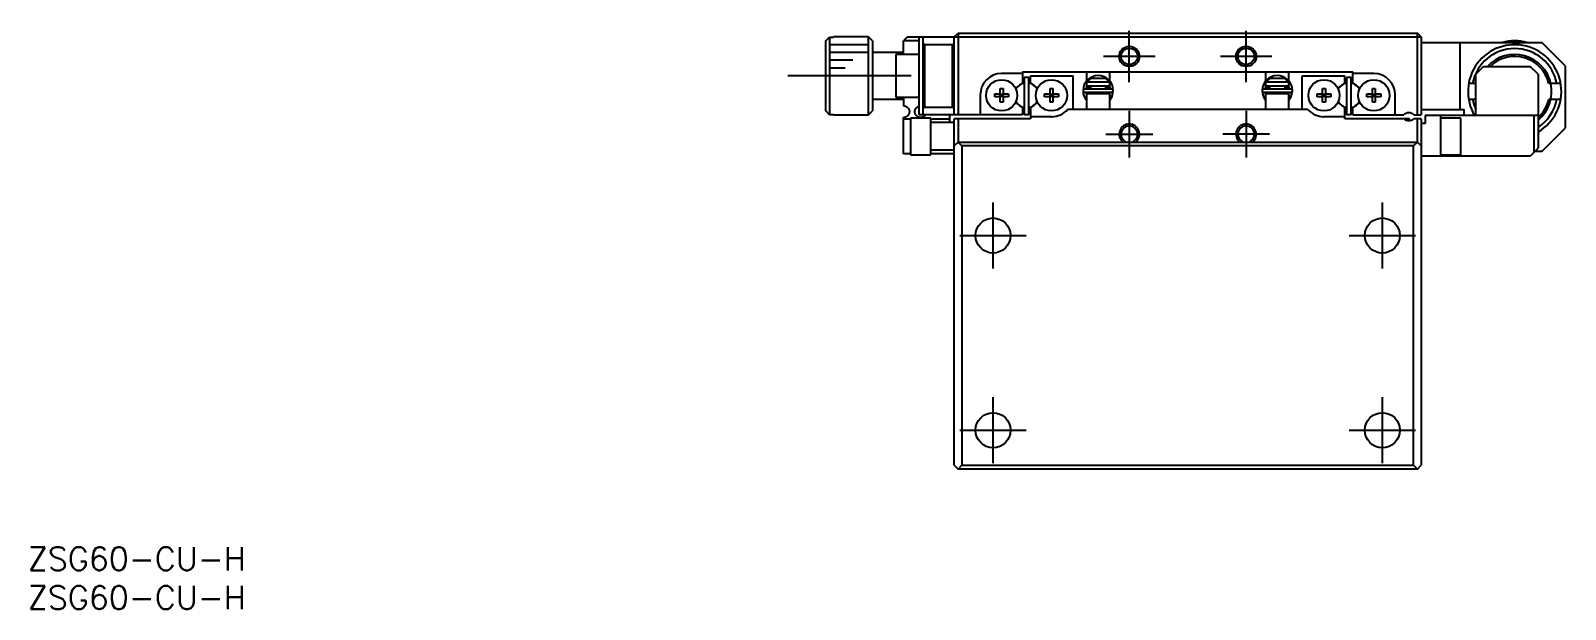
# Model space of a CAD drawing. Extents: x 0 to 442, y -8 to 310.
# Drawn here: x 0.4 to 197.5, y -8 to 66.3 of the extents above; entities that cross this region are included whole.
import ezdxf

# ---------------------------------------------------------------- set-up
doc = ezdxf.new("R2010")
doc.units = 0
doc.header["$LTSCALE"] = 0.5
doc.linetypes.add('CENTER', pattern=[50.8, 31.75, -6.35, 6.35, -6.35])
for name, color, linetype in [('MSM_CENTER', 1, 'CENTER'), ('MSM_CONTINUOUS', 7, 'CONTINUOUS'), ('MSM_NARROW', 5, 'CONTINUOUS'), ('MSM_PART_NUMBER', 7, 'CONTINUOUS')]:
    doc.layers.add(name, color=color, linetype=linetype)
doc.styles.get("Standard").update_dxf_attribs({"font": 'txt.shx', "height": 3, "bigfont": 'bigfont.shx'})

# ---------------------------------------------------------------- blocks, each defined once
blk = doc.blocks.new('*U2')
at = {"layer": 'MSM_PART_NUMBER'}
blk.add_text('ZSG60-CU-H', height=3, dxfattribs=at).set_placement((0, -3))
blk = doc.blocks.new('*U3')
at = {"layer": 'MSM_PART_NUMBER'}
blk.add_text('ZSG60-CU-H', height=3, dxfattribs=at).set_placement((0, -8))

msp = doc.modelspace()

# ---------------------------------------------------------------- linework, layer by layer
at = {"layer": 'MSM_CENTER'}
for p, q in [((141.499999, 59.7), (141.499999, 66.3)), ((156.5, 59.7), (156.5, 66.3)), ((144.799999, 63.000001), (138.199999, 63.000001)), ((159.8, 63.000001), (153.2, 63.000001)), ((113.5, 60.5), (97.5, 60.5)), ((141.5, 56.000002), (141.5, 49.999998)), ((156.5, 56.000002), (156.5, 49.999998)), ((138.499999, 52.999999), (144.500001, 52.999999)), ((159.500001, 52.999999), (153.499999, 52.999999)), ((124, 35.75), (124, 44.25)), ((174, 35.75), (174, 44.25)), ((119.75, 40), (128.25, 40)), ((169.75, 40), (178.25, 40)), ((124, 10.75), (124, 19.25)), ((174, 10.75), (174, 19.25)), ((119.75, 15), (128.25, 15)), ((169.75, 15), (178.25, 15))]:
    msp.add_line(p, q, dxfattribs=at)
at = {"layer": 'MSM_CONTINUOUS'}
for p, q in [((102.5, 64.982187), (103, 65.483974)), ((103, 65.483974), (103, 55.516026)), ((103, 65.483974), (103.5, 65.483974)), ((103.5, 65.483974), (103.5, 65.5)), ((108, 65.5), (103.5, 65.5)), ((108, 55.5), (108, 65.5)), ((108.5, 65), (108, 65.5)), ((113, 65.5), (112.5, 65)), ((113, 65.5), (179, 65.5)), ((114.5, 55.5), (114.5, 65.5)), ((115, 55.5), (115, 65.5)), ((119, 65.5), (119.5, 66)), ((119, 55.5), (119, 65.5)), ((119.5, 66), (119.5, 55.5)), ((119.5, 66), (178.5, 66)), ((178.5, 55.5), (178.5, 66)), ((179, 65.5), (178.5, 66)), ((179, 65.5), (179, 55.5)), ((102.5, 56.017813), (102.5, 64.982187)), ((108.5, 65), (108.5, 56)), ((112.5, 63.5), (108.5, 63.5)), ((111.5, 63.25), (111.5, 57.75)), ((114.5, 63.25), (111.5, 63.25)), ((114.5, 65), (112.5, 65)), ((112.5, 63.25), (112.5, 65)), ((115, 64.7), (115.2, 64.5)), ((115.2, 64.5), (115.2, 56.5)), ((118.8, 64.5), (115.2, 64.5)), ((118.8, 64.5), (119, 64.7)), ((118.8, 56.5), (118.8, 64.5)), ((179, 64.8), (194.5, 64.8)), ((184, 56.2), (184, 64.8)), ((197.5, 61.8), (194.5, 64.8)), ((187, 61.7), (186, 60.7)), ((187, 61.7), (193, 61.7)), ((194, 60.7), (193, 61.7)), ((197.5, 61.8), (197.5, 53.8)), ((127.8, 60.8), (125.1, 60.8)), ((127.8, 59.550806), (127.539905, 59.40064)), ((127.8, 61), (170.2, 61)), ((127.8, 61), (127.8, 59.550806)), ((128, 60.3), (128, 55.5)), ((128.6, 60.3), (128, 60.3)), ((128.6, 55.5), (128.6, 60.3)), ((128.8, 59.550806), (128.8, 60.5)), ((128.8, 60.5), (134.3, 60.5)), ((128.8, 59.550806), (129.060095, 59.40064)), ((134.3, 56.2), (134.3, 60.5)), ((135.956634, 58.795055), (136.064446, 59.200161)), ((136, 61), (136, 59.836425)), ((139, 59.7), (136, 59.7)), ((136, 59.7), (136, 59.2)), ((136, 59.2), (139, 59.2)), ((136.057999, 59.7), (136.587145, 60.2)), ((136.5, 59.2), (136.5, 58.795)), ((136.5799, 60.2), (138.4201, 60.2)), ((138.4201, 60.2), (138.949247, 59.7)), ((138.5, 58.795), (138.5, 59.2)), ((138.93522, 59.200155), (139.043682, 58.795023)), ((139, 59.836569), (139, 61)), ((139, 59.836059), (139, 59.836174)), ((139, 59.2), (139, 59.7)), ((158.956634, 58.795055), (159.064446, 59.200161)), ((159, 61), (159, 59.836425)), ((162, 59.7), (159, 59.7)), ((159, 59.7), (159, 59.2)), ((159, 59.2), (162, 59.2)), ((159.057999, 59.7), (159.587145, 60.2)), ((159.5, 59.2), (159.5, 58.795)), ((159.5799, 60.2), (161.4201, 60.2)), ((161.4201, 60.2), (161.949247, 59.7)), ((161.5, 58.795), (161.5, 59.2)), ((161.93522, 59.200155), (162.043682, 58.795023)), ((162, 59.836569), (162, 61)), ((162, 59.836059), (162, 59.836174)), ((162, 59.2), (162, 59.7)), ((163.7, 56.2), (163.7, 60.5)), ((163.7, 60.5), (169.2, 60.5)), ((169.2, 59.550806), (168.939905, 59.40064)), ((169.2, 59.550806), (169.2, 60.5)), ((169.4, 60.3), (169.4, 55.5)), ((170, 60.3), (169.4, 60.3)), ((170, 55.5), (170, 60.3)), ((170.2, 59.550806), (170.2, 61)), ((172.9, 60.8), (170.2, 60.8)), ((170.2, 59.550806), (170.460095, 59.40064)), ((186, 59.5), (185.08392, 59.5)), ((186, 55.4), (186, 60.7)), ((194, 60.7), (194, 51.2)), ((196.91608, 59.5), (195.387482, 59.5)), ((108.5, 57.5), (112.5, 57.5)), ((111.5, 57.75), (114.5, 57.75)), ((112.5, 57.75), (112.5, 56.65)), ((122.35, 58.05), (122.35, 55.5)), ((124.213639, 57.82), (124.213639, 58.18)), ((124.213639, 58.18), (124.92, 58.18)), ((124.92, 57.82), (124.213639, 57.82)), ((124.92, 58.886361), (125.28, 58.886361)), ((124.92, 58.18), (124.92, 58.886361)), ((124.930372, 58.169628), (124.92, 58.18)), ((124.930372, 57.830372), (124.92, 57.82)), ((124.92, 57.113639), (124.92, 57.82)), ((124.930372, 58.169628), (125.269628, 58.169628)), ((124.930372, 57.830372), (124.930372, 58.169628)), ((125.269628, 57.830372), (124.930372, 57.830372)), ((125.269628, 58.169628), (125.28, 58.18)), ((125.269628, 58.169628), (125.269628, 57.830372)), ((125.269628, 57.830372), (125.28, 57.82)), ((125.28, 58.886361), (125.28, 58.18)), ((125.28, 58.18), (125.986361, 58.18)), ((125.28, 57.82), (125.28, 57.113639)), ((125.986361, 57.82), (125.28, 57.82)), ((125.986361, 58.18), (125.986361, 57.82)), ((130.613639, 57.82), (130.613639, 58.18)), ((130.613639, 58.18), (131.32, 58.18)), ((131.32, 57.82), (130.613639, 57.82)), ((131.32, 58.886361), (131.68, 58.886361)), ((131.32, 58.18), (131.32, 58.886361)), ((131.330372, 58.169628), (131.32, 58.18)), ((131.330372, 57.830372), (131.32, 57.82)), ((131.32, 57.113639), (131.32, 57.82)), ((131.330372, 57.830372), (131.330372, 58.169628)), ((131.330372, 58.169628), (131.669628, 58.169628)), ((131.669628, 57.830372), (131.330372, 57.830372)), ((131.669628, 58.169628), (131.68, 58.18)), ((131.669628, 58.169628), (131.669628, 57.830372)), ((131.669628, 57.830372), (131.68, 57.82)), ((131.68, 58.886361), (131.68, 58.18)), ((131.68, 58.18), (132.386361, 58.18)), ((131.68, 57.82), (131.68, 57.113639)), ((132.386361, 57.82), (131.68, 57.82)), ((132.386361, 58.18), (132.386361, 57.82)), ((135.689561, 57.894257), (135.689862, 57.893329)), ((135.689862, 57.893329), (135.690327, 57.8919)), ((135.690327, 57.8919), (135.690755, 57.890596)), ((135.690755, 57.890596), (135.691057, 57.889681)), ((135.691057, 57.889681), (135.691465, 57.888451)), ((135.691465, 57.888451), (135.691795, 57.887462)), ((135.691795, 57.887462), (135.692183, 57.886303)), ((135.692183, 57.886303), (135.692531, 57.885274)), ((135.692531, 57.885274), (135.693286, 57.883052)), ((135.693286, 57.883052), (135.693599, 57.88214)), ((135.693599, 57.88214), (135.695108, 57.877796)), ((135.695108, 57.877796), (135.695824, 57.875766)), ((135.695824, 57.875766), (135.696834, 57.872938)), ((135.696834, 57.872938), (135.71156, 57.835469)), ((135.711787, 57.83932), (135.711275, 57.83682)), ((135.711275, 57.83682), (135.712039, 57.83714)), ((135.71156, 57.835469), (135.711275, 57.83682)), ((135.711983, 57.83474), (135.71156, 57.835469)), ((139.25, 58.795), (135.75, 58.795)), ((135.75, 58.405), (139.25, 58.405)), ((135.9966, 58.199834), (135.956311, 58.404958)), ((135.999717, 58.188355), (135.9966, 58.199834)), ((136, 59.011837), (136, 59.011686)), ((136, 59.011468), (136, 59.011073)), ((136, 59.011061), (136, 59.010858)), ((136, 59.01073), (136, 59.010423)), ((136, 59.010287), (136, 59)), ((136, 59), (136.5, 59)), ((139, 58.2), (136, 58.2)), ((136, 58.2), (136, 56.2)), ((136.062173, 58.200025), (136.065707, 58.209841)), ((136.065707, 58.209841), (136.07142, 58.223799)), ((136.07142, 58.223799), (136.077833, 58.237448)), ((136.077833, 58.237448), (136.084926, 58.250754)), ((136.084926, 58.250754), (136.09268, 58.263683)), ((136.09268, 58.263683), (136.101074, 58.276203)), ((136.101074, 58.276203), (136.110083, 58.288284)), ((136.110083, 58.288284), (136.119684, 58.299897)), ((136.119684, 58.299897), (136.129851, 58.311014)), ((136.129851, 58.311014), (136.140556, 58.321609)), ((136.140556, 58.321609), (136.151771, 58.331657)), ((136.151771, 58.331657), (136.163468, 58.341136)), ((136.163468, 58.341136), (136.175617, 58.350023)), ((136.175617, 58.350023), (136.188186, 58.3583)), ((136.188186, 58.3583), (136.201143, 58.365948)), ((136.201143, 58.365948), (136.214458, 58.37295)), ((136.214458, 58.37295), (136.228097, 58.379291)), ((136.228097, 58.379291), (136.242026, 58.384957)), ((136.242026, 58.384957), (136.256213, 58.389937)), ((136.256213, 58.389937), (136.270622, 58.39422)), ((136.270622, 58.39422), (136.285221, 58.397798)), ((136.285221, 58.397798), (136.299973, 58.400662)), ((136.299973, 58.400662), (136.314844, 58.402807)), ((136.314844, 58.402807), (136.3298, 58.404229)), ((136.3298, 58.404229), (136.344804, 58.404924)), ((136.344804, 58.404924), (136.351499, 58.405)), ((136.5, 58.405), (136.5, 58.2)), ((138.5, 59), (139, 59)), ((138.5, 58.2), (138.5, 58.405)), ((138.648501, 58.405), (138.662726, 58.404666)), ((138.662726, 58.404666), (138.677706, 58.403606)), ((138.677706, 58.403606), (138.692615, 58.401823)), ((138.692615, 58.401823), (138.707419, 58.399319)), ((138.707419, 58.399319), (138.722082, 58.396102)), ((138.722082, 58.396102), (138.73657, 58.392178)), ((138.73657, 58.392178), (138.75085, 58.387555)), ((138.75085, 58.387555), (138.764887, 58.382244)), ((138.764887, 58.382244), (138.778647, 58.376257)), ((138.778647, 58.376257), (138.792099, 58.369606)), ((138.792099, 58.369606), (138.805209, 58.362306)), ((138.805209, 58.362306), (138.817947, 58.354372)), ((138.817947, 58.354372), (138.83028, 58.345824)), ((138.83028, 58.345824), (138.842179, 58.336679)), ((138.842179, 58.336679), (138.853614, 58.326957)), ((138.853614, 58.326957), (138.864555, 58.316681)), ((138.864555, 58.316681), (138.874976, 58.305874)), ((138.874976, 58.305874), (138.884849, 58.294561)), ((138.884849, 58.294561), (138.894147, 58.282768)), ((138.894147, 58.282768), (138.902848, 58.270522)), ((138.902848, 58.270522), (138.910926, 58.257853)), ((138.910926, 58.257853), (138.91836, 58.244791)), ((138.91836, 58.244791), (138.925129, 58.231366)), ((138.925129, 58.231366), (138.931214, 58.217614)), ((138.931214, 58.217614), (138.936597, 58.203566)), ((138.936597, 58.203566), (138.937829, 58.200021)), ((139.283663, 57.826812), (138.999975, 57.924958)), ((139, 59.011357), (139, 59.011672)), ((139, 59.011043), (139, 59.01115)), ((139, 59.010483), (139, 59.010919)), ((139, 59), (139, 59.010399)), ((139, 56.2), (139, 58.2)), ((139.01164, 57.929338), (139, 57.935488)), ((139.000123, 57.363969), (139.287581, 57.835914)), ((139.023893, 57.92308), (139.01164, 57.929338)), ((139.03668, 57.916753), (139.023893, 57.92308)), ((139.049923, 57.910397), (139.03668, 57.916753)), ((139.063538, 57.904052), (139.049923, 57.910397)), ((139.077439, 57.897756), (139.063538, 57.904052)), ((139.091539, 57.891551), (139.077439, 57.897756)), ((139.10575, 57.885475), (139.091539, 57.891551)), ((139.119982, 57.879566), (139.10575, 57.885475)), ((139.134145, 57.873862), (139.119982, 57.879566)), ((139.148151, 57.868397), (139.134145, 57.873862)), ((139.161913, 57.863207), (139.148151, 57.868397)), ((139.175342, 57.858324), (139.161913, 57.863207)), ((139.188356, 57.853779), (139.175342, 57.858324)), ((139.200872, 57.8496), (139.188356, 57.853779)), ((139.212811, 57.845813), (139.200872, 57.8496)), ((139.2241, 57.842443), (139.212811, 57.845813)), ((139.234666, 57.83951), (139.2241, 57.842443)), ((139.244443, 57.837033), (139.234666, 57.83951)), ((139.25337, 57.835028), (139.244443, 57.837033)), ((139.261391, 57.833507), (139.25337, 57.835028)), ((139.268456, 57.832479), (139.261391, 57.833507)), ((139.27452, 57.831951), (139.268456, 57.832479)), ((139.277317, 58.398889), (139.273625, 58.406547)), ((139.279545, 57.831927), (139.27452, 57.831951)), ((139.274764, 57.806607), (139.283458, 57.826367)), ((139.291245, 58.367542), (139.277317, 58.398889)), ((139.283499, 57.832406), (139.279545, 57.831927)), ((139.283458, 57.826367), (139.443656, 58.572411)), ((139.286358, 57.833386), (139.283499, 57.832406)), ((139.288104, 57.83486), (139.286358, 57.833386)), ((139.288725, 57.83682), (139.288104, 57.83486)), ((139.28844, 57.835469), (139.300494, 57.865636)), ((139.303587, 58.335551), (139.291245, 58.367542)), ((139.300494, 57.865636), (139.311653, 57.898055)), ((139.314314, 58.302996), (139.303587, 58.335551)), ((139.311653, 57.898055), (139.321176, 57.930982)), ((139.323399, 58.269957), (139.314314, 58.302996)), ((139.321176, 57.930982), (139.329039, 57.964334)), ((139.330822, 58.236513), (139.323399, 58.269957)), ((139.329039, 57.964334), (139.335224, 57.998028)), ((139.336564, 58.202746), (139.330822, 58.236513)), ((139.335224, 57.998028), (139.339716, 58.031983)), ((139.340611, 58.16874), (139.336564, 58.202746)), ((139.339716, 58.031983), (139.342506, 58.066115)), ((139.342953, 58.134577), (139.340611, 58.16874)), ((139.342506, 58.066115), (139.343585, 58.100341)), ((139.343585, 58.100341), (139.342953, 58.134577)), ((158.689561, 57.894257), (158.689862, 57.893329)), ((158.689862, 57.893329), (158.690327, 57.8919)), ((158.690327, 57.8919), (158.690755, 57.890596)), ((158.690755, 57.890596), (158.691057, 57.889681)), ((158.691057, 57.889681), (158.691465, 57.888451)), ((158.691465, 57.888451), (158.691795, 57.887462)), ((158.691795, 57.887462), (158.692183, 57.886303)), ((158.692183, 57.886303), (158.692531, 57.885274)), ((158.692531, 57.885274), (158.693286, 57.883052)), ((158.693286, 57.883052), (158.693599, 57.88214)), ((158.693599, 57.88214), (158.695108, 57.877796)), ((158.695108, 57.877796), (158.695824, 57.875766)), ((158.695824, 57.875766), (158.696834, 57.872938)), ((158.696834, 57.872938), (158.71156, 57.835469)), ((158.711787, 57.83932), (158.711275, 57.83682)), ((158.711275, 57.83682), (158.712039, 57.83714)), ((158.71156, 57.835469), (158.711275, 57.83682)), ((158.711983, 57.83474), (158.71156, 57.835469)), ((158.712505, 57.835712), (158.726898, 57.802905)), ((162.25, 58.795), (158.75, 58.795)), ((158.75, 58.405), (162.25, 58.405)), ((158.9966, 58.199834), (158.956311, 58.404958)), ((158.999717, 58.188355), (158.9966, 58.199834)), ((159, 59.011837), (159, 59.011686)), ((159, 59.011468), (159, 59.011073)), ((159, 59.011061), (159, 59.010858)), ((159, 59.01073), (159, 59.010423)), ((159, 59.010287), (159, 59)), ((159, 59), (159.5, 59)), ((162, 58.2), (159, 58.2)), ((159, 58.2), (159, 56.2)), ((159.062173, 58.200025), (159.065707, 58.209841)), ((159.065707, 58.209841), (159.07142, 58.223799)), ((159.07142, 58.223799), (159.077833, 58.237448)), ((159.077833, 58.237448), (159.084926, 58.250754)), ((159.084926, 58.250754), (159.09268, 58.263683)), ((159.09268, 58.263683), (159.101074, 58.276203)), ((159.101074, 58.276203), (159.110083, 58.288284)), ((159.110083, 58.288284), (159.119684, 58.299897)), ((159.119684, 58.299897), (159.129851, 58.311014)), ((159.129851, 58.311014), (159.140556, 58.321609)), ((159.140556, 58.321609), (159.151771, 58.331657)), ((159.151771, 58.331657), (159.163468, 58.341136)), ((159.163468, 58.341136), (159.175617, 58.350023)), ((159.175617, 58.350023), (159.188186, 58.3583)), ((159.188186, 58.3583), (159.201143, 58.365948)), ((159.201143, 58.365948), (159.214458, 58.37295)), ((159.214458, 58.37295), (159.228097, 58.379291)), ((159.228097, 58.379291), (159.242026, 58.384957)), ((159.242026, 58.384957), (159.256213, 58.389937)), ((159.256213, 58.389937), (159.270622, 58.39422)), ((159.270622, 58.39422), (159.285221, 58.397798)), ((159.285221, 58.397798), (159.299973, 58.400662)), ((159.299973, 58.400662), (159.314844, 58.402807)), ((159.314844, 58.402807), (159.3298, 58.404229)), ((159.3298, 58.404229), (159.344804, 58.404924)), ((159.344804, 58.404924), (159.351499, 58.405)), ((159.5, 58.405), (159.5, 58.2)), ((161.5, 59), (162, 59)), ((161.5, 58.2), (161.5, 58.405)), ((161.648501, 58.405), (161.662726, 58.404666)), ((161.662726, 58.404666), (161.677706, 58.403606)), ((161.677706, 58.403606), (161.692615, 58.401823)), ((161.692615, 58.401823), (161.707419, 58.399319)), ((161.707419, 58.399319), (161.722082, 58.396102)), ((161.722082, 58.396102), (161.73657, 58.392178)), ((161.73657, 58.392178), (161.75085, 58.387555)), ((161.75085, 58.387555), (161.764887, 58.382244)), ((161.764887, 58.382244), (161.778647, 58.376257)), ((161.778647, 58.376257), (161.792099, 58.369606)), ((161.792099, 58.369606), (161.805209, 58.362306)), ((161.805209, 58.362306), (161.817947, 58.354372)), ((161.817947, 58.354372), (161.83028, 58.345824)), ((161.83028, 58.345824), (161.842179, 58.336679)), ((161.842179, 58.336679), (161.853614, 58.326957)), ((161.853614, 58.326957), (161.864555, 58.316681)), ((161.864555, 58.316681), (161.874976, 58.305874)), ((161.874976, 58.305874), (161.884849, 58.294561)), ((161.884849, 58.294561), (161.894147, 58.282768)), ((161.894147, 58.282768), (161.902848, 58.270522)), ((161.902848, 58.270522), (161.910926, 58.257853)), ((161.910926, 58.257853), (161.91836, 58.244791)), ((161.91836, 58.244791), (161.925129, 58.231366)), ((161.925129, 58.231366), (161.931214, 58.217614)), ((161.931214, 58.217614), (161.936597, 58.203566)), ((161.936597, 58.203566), (161.937829, 58.200021)), ((162.282272, 57.825742), (161.999975, 57.924958)), ((162, 59.011357), (162, 59.011672)), ((162, 59.011043), (162, 59.01115)), ((162, 59.010483), (162, 59.010919)), ((162, 59), (162, 59.010399)), ((162, 56.2), (162, 58.2)), ((162.01164, 57.929338), (162, 57.935488)), ((162.000123, 57.363969), (162.287581, 57.835914)), ((162.023893, 57.92308), (162.01164, 57.929338)), ((162.03668, 57.916753), (162.023893, 57.92308)), ((162.049923, 57.910397), (162.03668, 57.916753)), ((162.063538, 57.904052), (162.049923, 57.910397)), ((162.077439, 57.897756), (162.063538, 57.904052)), ((162.091539, 57.891551), (162.077439, 57.897756)), ((162.10575, 57.885475), (162.091539, 57.891551)), ((162.119982, 57.879566), (162.10575, 57.885475)), ((162.134145, 57.873862), (162.119982, 57.879566)), ((162.148151, 57.868397), (162.134145, 57.873862)), ((162.161913, 57.863207), (162.148151, 57.868397)), ((162.175342, 57.858324), (162.161913, 57.863207)), ((162.188356, 57.853779), (162.175342, 57.858324)), ((162.200872, 57.8496), (162.188356, 57.853779)), ((162.212811, 57.845813), (162.200872, 57.8496)), ((162.2241, 57.842443), (162.212811, 57.845813)), ((162.234666, 57.83951), (162.2241, 57.842443)), ((162.244443, 57.837033), (162.234666, 57.83951)), ((162.25337, 57.835028), (162.244443, 57.837033)), ((162.261391, 57.833507), (162.25337, 57.835028)), ((162.268456, 57.832479), (162.261391, 57.833507)), ((162.27452, 57.831951), (162.268456, 57.832479)), ((162.277317, 58.398889), (162.273625, 58.406547)), ((162.279545, 57.831927), (162.27452, 57.831951)), ((162.274764, 57.806607), (162.443656, 58.572411)), ((162.291245, 58.367542), (162.277317, 58.398889)), ((162.283499, 57.832406), (162.279545, 57.831927)), ((162.283663, 57.826812), (162.282272, 57.825742)), ((162.286358, 57.833386), (162.283499, 57.832406)), ((162.288104, 57.83486), (162.286358, 57.833386)), ((162.288725, 57.83682), (162.288104, 57.83486)), ((162.28844, 57.835469), (162.300494, 57.865636)), ((162.303587, 58.335551), (162.291245, 58.367542)), ((162.300494, 57.865636), (162.311653, 57.898055)), ((162.314314, 58.302996), (162.303587, 58.335551)), ((162.311653, 57.898055), (162.321176, 57.930982)), ((162.323399, 58.269957), (162.314314, 58.302996)), ((162.321176, 57.930982), (162.329039, 57.964334)), ((162.330822, 58.236513), (162.323399, 58.269957)), ((162.329039, 57.964334), (162.335224, 57.998028)), ((162.336564, 58.202746), (162.330822, 58.236513)), ((162.335224, 57.998028), (162.339716, 58.031983)), ((162.340611, 58.16874), (162.336564, 58.202746)), ((162.339716, 58.031983), (162.342506, 58.066115)), ((162.342953, 58.134577), (162.340611, 58.16874)), ((162.342506, 58.066115), (162.343585, 58.100341)), ((162.343585, 58.100341), (162.342953, 58.134577)), ((165.613639, 58.18), (166.32, 58.18)), ((165.613639, 57.82), (165.613639, 58.18)), ((166.32, 57.82), (165.613639, 57.82)), ((166.32, 58.886361), (166.68, 58.886361)), ((166.32, 58.18), (166.32, 58.886361)), ((166.330372, 58.169628), (166.32, 58.18)), ((166.330372, 57.830372), (166.32, 57.82)), ((166.32, 57.113639), (166.32, 57.82)), ((166.330372, 57.830372), (166.330372, 58.169628)), ((166.330372, 58.169628), (166.669628, 58.169628)), ((166.669628, 57.830372), (166.330372, 57.830372)), ((166.669628, 58.169628), (166.68, 58.18)), ((166.669628, 58.169628), (166.669628, 57.830372)), ((166.669628, 57.830372), (166.68, 57.82)), ((166.68, 58.886361), (166.68, 58.18)), ((166.68, 58.18), (167.386361, 58.18)), ((166.68, 57.82), (166.68, 57.113639)), ((167.386361, 57.82), (166.68, 57.82)), ((167.386361, 58.18), (167.386361, 57.82)), ((172.013639, 58.18), (172.72, 58.18)), ((172.013639, 57.82), (172.013639, 58.18)), ((172.72, 57.82), (172.013639, 57.82)), ((172.72, 58.886361), (173.08, 58.886361)), ((172.72, 58.18), (172.72, 58.886361)), ((172.730372, 58.169628), (172.72, 58.18)), ((172.730372, 57.830372), (172.72, 57.82)), ((172.72, 57.113639), (172.72, 57.82)), ((172.730372, 57.830372), (172.730372, 58.169628)), ((172.730372, 58.169628), (173.069628, 58.169628)), ((173.069628, 57.830372), (172.730372, 57.830372)), ((173.069628, 58.169628), (173.08, 58.18)), ((173.069628, 58.169628), (173.069628, 57.830372)), ((173.069628, 57.830372), (173.08, 57.82)), ((173.08, 58.886361), (173.08, 58.18)), ((173.08, 58.18), (173.786361, 58.18)), ((173.786361, 57.82), (173.08, 57.82)), ((173.08, 57.82), (173.08, 57.113639)), ((173.786361, 58.18), (173.786361, 57.82)), ((175.65, 55.5), (175.65, 58.05)), ((185.08392, 57.5), (186, 57.5)), ((195.387482, 57.5), (196.91608, 57.5)), ((103, 55.516026), (102.5, 56.017813)), ((103.5, 55.516026), (103, 55.516026)), ((103.5, 55.5), (103.5, 55.516026)), ((103.5, 55.5), (108, 55.5)), ((108, 55.5), (108.5, 56)), ((112.5, 56.65), (112.51943, 56.649748)), ((112.51943, 56.649748), (112.538844, 56.648993)), ((112.538844, 56.648993), (112.563719, 56.647288)), ((112.563719, 56.647288), (112.588514, 56.644758)), ((112.588514, 56.644758), (112.613179, 56.641411)), ((112.613179, 56.641411), (112.638054, 56.637184)), ((112.638054, 56.637184), (112.662742, 56.63213)), ((112.662742, 56.63213), (112.687191, 56.626264)), ((112.687191, 56.626264), (112.706391, 56.621043)), ((112.706391, 56.621043), (112.725409, 56.615326)), ((112.725409, 56.615326), (112.743623, 56.609329)), ((112.753678, 55.194202), (112.729632, 55.186019)), ((112.743623, 56.609329), (112.761637, 56.602884)), ((112.776732, 55.202918), (112.753678, 55.194202)), ((112.761637, 56.602884), (112.784439, 56.59397)), ((112.79887, 55.212122), (112.776732, 55.202918)), ((112.784439, 56.59397), (112.806869, 56.584347)), ((112.830546, 55.226768), (112.79887, 55.212122)), ((112.806869, 56.584347), (112.828886, 56.574043)), ((112.828886, 56.574043), (112.850769, 56.562918)), ((112.860604, 55.242379), (112.830546, 55.226768)), ((112.850769, 56.562918), (112.872189, 56.551133)), ((112.889137, 55.25885), (112.860604, 55.242379)), ((112.872189, 56.551133), (112.89311, 56.538721)), ((112.91638, 55.276199), (112.889137, 55.25885)), ((112.89311, 56.538721), (112.90932, 56.528456)), ((112.90932, 56.528456), (112.925197, 56.517825)), ((112.959326, 55.307104), (112.91638, 55.276199)), ((112.925197, 56.517825), (112.953158, 56.497615)), ((112.953158, 56.497615), (112.979953, 56.476318)), ((112.999283, 55.340342), (112.959326, 55.307104)), ((112.979953, 56.476318), (113.005503, 56.454046)), ((113.036126, 55.375527), (112.999283, 55.340342)), ((113.005503, 56.454046), (113.025285, 56.435327)), ((113.025285, 56.435327), (113.044227, 56.416058)), ((113.070337, 55.412952), (113.036126, 55.375527)), ((113.044227, 56.416058), (113.062303, 56.396301)), ((113.062303, 56.396301), (113.083835, 56.370783)), ((113.101589, 55.452125), (113.070337, 55.412952)), ((113.083835, 56.370783), (113.105165, 56.343029)), ((113.130269, 55.493476), (113.101589, 55.452125)), ((113.105165, 56.343029), (113.126954, 56.311616)), ((113.126954, 56.311616), (113.14683, 56.279619)), ((113.156073, 55.536586), (113.130269, 55.493476)), ((113.14683, 56.279619), (113.164979, 56.246846)), ((113.179163, 55.581822), (113.156073, 55.536586)), ((113.164979, 56.246846), (113.181225, 56.213739)), ((113.195378, 55.619019), (113.179163, 55.581822)), ((113.181225, 56.213739), (113.194448, 56.183271)), ((113.194448, 56.183271), (113.207477, 56.14895)), ((113.20972, 55.657518), (113.195378, 55.619019)), ((113.207477, 56.14895), (113.218639, 56.114612)), ((113.221996, 55.696968), (113.20972, 55.657518)), ((113.218639, 56.114612), (113.228074, 56.080021)), ((113.232218, 55.737654), (113.221996, 55.696968)), ((113.228074, 56.080021), (113.235732, 56.045599)), ((113.240184, 55.779057), (113.232218, 55.737654)), ((113.235732, 56.045599), (113.241737, 56.011023)), ((113.24589, 55.821586), (113.240184, 55.779057)), ((113.241737, 56.011023), (113.24606, 55.976771)), ((113.249172, 55.864763), (113.24589, 55.821586)), ((113.24606, 55.976771), (113.248788, 55.942617)), ((113.248788, 55.942617), (113.249947, 55.908912)), ((113.249947, 55.908912), (113.249172, 55.864763)), ((113.950013, 55.904458), (113.951145, 55.941429)), ((113.95068, 55.868078), (113.950013, 55.904458)), ((113.953056, 55.832367), (113.95068, 55.868078)), ((113.951145, 55.941429), (113.953564, 55.973026)), ((113.958237, 55.789151), (113.953056, 55.832367)), ((113.953564, 55.973026), (113.957383, 56.004975)), ((113.957383, 56.004975), (113.962657, 56.037207)), ((113.965757, 55.74707), (113.958237, 55.789151)), ((113.962657, 56.037207), (113.967181, 56.059611)), ((113.977217, 55.699788), (113.965757, 55.74707)), ((113.967181, 56.059611), (113.974403, 56.08976)), ((113.974403, 56.08976), (113.982998, 56.12002)), ((113.991348, 55.654413), (113.977217, 55.699788)), ((113.982998, 56.12002), (113.994487, 56.154462)), ((114.008038, 55.610709), (113.991348, 55.654413)), ((113.994487, 56.154462), (114.007863, 56.18887)), ((114.007863, 56.18887), (114.02156, 56.219718)), ((114.026922, 55.569143), (114.008038, 55.610709)), ((114.02156, 56.219718), (114.036866, 56.250361)), ((114.048042, 55.529257), (114.026922, 55.569143)), ((114.036866, 56.250361), (114.053915, 56.280886)), ((114.071053, 55.491433), (114.048042, 55.529257)), ((114.053915, 56.280886), (114.06755, 56.30312)), ((114.06755, 56.30312), (114.082107, 56.325097)), ((114.096083, 55.455271), (114.071053, 55.491433)), ((114.082107, 56.325097), (114.097583, 56.346759)), ((114.122951, 55.420924), (114.096083, 55.455271)), ((114.097583, 56.346759), (114.120491, 56.376097)), ((114.120491, 56.376097), (114.145155, 56.404626)), ((114.15555, 55.384174), (114.122951, 55.420924)), ((114.145155, 56.404626), (114.164627, 56.425237)), ((114.190609, 55.349527), (114.15555, 55.384174)), ((114.164627, 56.425237), (114.185056, 56.445281)), ((114.185056, 56.445281), (114.20641, 56.464685)), ((114.235565, 55.311094), (114.190609, 55.349527)), ((114.20641, 56.464685), (114.228103, 56.482933)), ((114.228103, 56.482933), (114.250649, 56.500485)), ((114.284378, 55.275694), (114.235565, 55.311094)), ((114.250649, 56.500485), (114.274003, 56.517274)), ((114.274003, 56.517274), (114.296312, 56.532087)), ((114.312973, 55.257569), (114.284378, 55.275694)), ((114.296312, 56.532087), (114.319276, 56.54618)), ((114.343007, 55.240406), (114.312973, 55.257569)), ((114.319276, 56.54618), (114.34285, 56.559503)), ((114.34285, 56.559503), (114.369953, 56.573474)), ((114.374623, 55.224256), (114.343007, 55.240406)), ((114.369953, 56.573474), (114.397757, 56.586401)), ((114.409033, 55.208742), (114.374623, 55.224256)), ((114.397757, 56.586401), (114.426183, 56.59823)), ((114.432962, 55.199147), (114.409033, 55.208742)), ((114.426183, 56.59823), (114.450424, 56.607256)), ((114.457975, 55.190121), (114.432962, 55.199147)), ((114.450424, 56.607256), (114.475047, 56.615468)), ((114.475047, 56.615468), (114.5, 56.622842)), ((127.8, 55.5), (114.5, 55.5)), ((114.962453, 55.197419), (114.94067, 55.189662)), ((114.983408, 55.205608), (114.962453, 55.197419)), ((115.013304, 55.218574), (114.983408, 55.205608)), ((115.2, 56.5), (115, 56.3)), ((115.042352, 55.232694), (115.013304, 55.218574)), ((115.070044, 55.247645), (115.042352, 55.232694)), ((115.106532, 55.269734), (115.070044, 55.247645)), ((115.140928, 55.293302), (115.106532, 55.269734)), ((115.17754, 55.321676), (115.140928, 55.293302)), ((115.211902, 55.351861), (115.17754, 55.321676)), ((115.2, 56.5), (118.8, 56.5)), ((115.243807, 55.383496), (115.211902, 55.351861)), ((115.273668, 55.41688), (115.243807, 55.383496)), ((115.301374, 55.451838), (115.273668, 55.41688)), ((115.327075, 55.488567), (115.301374, 55.451838)), ((115.334315, 55.49982), (115.327075, 55.488567)), ((118.4, 55.5), (118.4, 54.5)), ((119, 56.3), (118.8, 56.5)), ((125.28, 57.113639), (124.92, 57.113639)), ((127.539905, 56.59936), (127.8, 56.449194)), ((127.8, 56.449194), (127.8, 55.5)), ((128.6, 55.5), (128, 55.5)), ((129.060095, 56.59936), (128.8, 56.449194)), ((128.8, 56.449194), (128.8, 55)), ((131.5, 55.25), (128.8, 55.25)), ((131.68, 57.113639), (131.32, 57.113639)), ((164.420938, 56.2), (133.579062, 56.2)), ((166.68, 57.113639), (166.32, 57.113639)), ((169.2, 55.25), (166.5, 55.25)), ((168.939905, 56.59936), (169.2, 56.449194)), ((169.2, 55), (169.2, 56.449194)), ((170, 55.5), (169.4, 55.5)), ((170.460095, 56.59936), (170.2, 56.449194)), ((170.2, 55.5), (170.2, 56.449194)), ((170.2, 55.5), (176.738562, 55.5)), ((173.08, 57.113639), (172.72, 57.113639)), ((178.061438, 55.5), (179, 55.5)), ((179, 56.2), (184.5, 56.2)), ((179.5, 55.4), (179.5, 54.4)), ((194, 55.4), (179.5, 55.4)), ((181.5, 50.2), (181.5, 55.4)), ((184.5, 55.4), (184.5, 56.2)), ((193.5, 50.7), (193.5, 55.4)), ((112.510424, 55.150073), (112.5, 55.15)), ((112.5, 50.5), (112.5, 55.15)), ((112.5, 55), (113.4, 55)), ((112.520833, 55.15029), (112.510424, 55.150073)), ((112.531197, 55.150649), (112.520833, 55.15029)), ((112.541336, 55.15114), (112.531197, 55.150649)), ((112.551406, 55.151764), (112.541336, 55.15114)), ((112.561383, 55.152516), (112.551406, 55.151764)), ((112.573083, 55.15357), (112.561383, 55.152516)), ((112.584633, 55.154791), (112.573083, 55.15357)), ((112.596012, 55.156171), (112.584633, 55.154791)), ((112.607199, 55.157701), (112.596012, 55.156171)), ((112.621517, 55.15991), (112.607199, 55.157701)), ((112.635514, 55.162344), (112.621517, 55.15991)), ((112.649178, 55.164986), (112.635514, 55.162344)), ((112.670418, 55.169616), (112.649178, 55.164986)), ((112.690889, 55.174696), (112.670418, 55.169616)), ((112.710619, 55.180179), (112.690889, 55.174696)), ((112.729632, 55.186019), (112.710619, 55.180179)), ((113.4, 55.05), (113.4, 50.35)), ((116, 55.05), (113.4, 55.05)), ((114.48417, 55.181726), (114.457975, 55.190121)), ((114.504413, 55.175952), (114.48417, 55.181726)), ((114.525444, 55.170596), (114.504413, 55.175952)), ((114.540695, 55.167114), (114.525444, 55.170596)), ((114.556393, 55.163877), (114.540695, 55.167114)), ((114.57253, 55.160912), (114.556393, 55.163877)), ((114.589095, 55.158245), (114.57253, 55.160912)), ((114.600698, 55.156603), (114.589095, 55.158245)), ((114.612507, 55.155121), (114.600698, 55.156603)), ((114.624501, 55.15381), (114.612507, 55.155121)), ((114.636112, 55.15273), (114.624501, 55.15381)), ((114.647909, 55.151822), (114.636112, 55.15273)), ((114.659849, 55.151091), (114.647909, 55.151822)), ((114.67189, 55.150542), (114.659849, 55.151091)), ((114.683992, 55.150181), (114.67189, 55.150542)), ((114.696113, 55.150014), (114.683992, 55.150181)), ((114.708211, 55.150045), (114.696113, 55.150014)), ((114.720247, 55.150276), (114.708211, 55.150045)), ((114.732259, 55.150703), (114.720247, 55.150276)), ((114.744211, 55.151317), (114.732259, 55.150703)), ((114.756068, 55.152111), (114.744211, 55.151317)), ((114.767794, 55.153079), (114.756068, 55.152111)), ((114.779354, 55.154213), (114.767794, 55.153079)), ((114.790712, 55.155506), (114.779354, 55.154213)), ((114.803012, 55.157108), (114.790712, 55.155506)), ((114.815089, 55.158883), (114.803012, 55.157108)), ((114.832488, 55.161795), (114.815089, 55.158883)), ((114.849408, 55.165032), (114.832488, 55.161795)), ((114.86584, 55.168565), (114.849408, 55.165032)), ((114.881779, 55.172362), (114.86584, 55.168565)), ((114.90019, 55.177211), (114.881779, 55.172362)), ((114.917995, 55.18238), (114.90019, 55.177211)), ((114.94067, 55.189662), (114.917995, 55.18238)), ((116, 50.35), (116, 55.05)), ((116, 55), (118.4, 55)), ((119, 54.5), (116, 54.5)), ((128.8, 55), (119, 55)), ((119, 10.5), (119, 55)), ((119.5, 55), (119.5, 52)), ((177.5, 55), (169.2, 55)), ((177.5, 54.755013), (177.5, 55)), ((179, 55), (178.061438, 55)), ((178.5, 52), (178.5, 55)), ((179, 55), (179, 10.5)), ((179.5, 54.4), (179, 54.4)), ((184.1, 55.05), (181.5, 55.05)), ((184.1, 50.35), (184.1, 55.05)), ((194.5, 50.8), (197.5, 53.8)), ((119.5, 52), (119, 51.5)), ((120, 51.5), (119.5, 52)), ((119.5, 52), (178.5, 52)), ((178, 51.5), (120, 51.5)), ((120, 51.5), (120, 10.5)), ((178.5, 52), (178, 51.5)), ((178, 10.5), (178, 51.5)), ((179, 51.5), (178.5, 52)), ((113.4, 50.5), (112.5, 50.5)), ((113.4, 50.35), (116, 50.35)), ((116, 51), (119, 51)), ((119, 50.5), (116, 50.5)), ((193, 50.2), (179, 50.2)), ((181.5, 50.35), (184.1, 50.35)), ((193, 50.2), (194, 51.2)), ((194.5, 50.8), (193.6, 50.8)), ((119, 10.5), (119.5, 10)), ((119.5, 10), (120, 10.5)), ((178.5, 10), (119.5, 10)), ((120, 10.5), (178, 10.5)), ((178, 10.5), (178.5, 10)), ((178.5, 10), (179, 10.5))]:
    msp.add_line(p, q, dxfattribs=at)
for centre, radius in [((141.499999, 63.000001), 1.0565), ((156.5, 63.000001), 1.0565), ((125.1, 58), 2), ((131.5, 58), 2), ((166.5, 58), 2), ((172.9, 58), 2), ((124, 40), 2.25), ((174, 40), 2.25), ((124, 15), 2.25), ((174, 15), 2.25)]:
    msp.add_circle(centre, radius, dxfattribs=at)
for centre, radius, start, end in [((191, 58.5), 6, 300, 211.10891762), ((191, 58.5), 5.5, 10.475682, 169.524318), ((191, 58.5), 4.75, 309.166711, 137.64793606), ((191, 58.5), 6.499999, 75.750002, 104.249998), ((191, 58.5), 4.5, 12.839588, 134.67461), ((125.1, 58.05), 2.75, 90, 180), ((128.414905, 57.885095), 1.75, 120, 148.11847089), ((128.299999, 58), 1.5875, 100.893016, 149.56673631), ((128.299999, 58), 1.5875, 30.433182, 79.10690768), ((128.185095, 57.885095), 1.75, 31.881533, 60.00002571), ((137.500045, 58.600049), 1.943868, 0.672315, 179.257985), ((160.500045, 58.600049), 1.943868, 0.672315, 179.257985), ((169.814905, 57.885095), 1.75, 120, 148.11847089), ((169.699999, 58), 1.5875, 100.893016, 149.56673631), ((169.699999, 58), 1.5875, 30.433182, 79.10690768), ((169.585095, 57.885095), 1.75, 31.881533, 60.00002571), ((172.9, 58.05), 2.75, 0, 90), ((128.414905, 58.114905), 1.75, 211.881533, 239.99998827), ((128.299999, 58), 1.5875, 210.433263, 259.10698482), ((128.299999, 58), 1.5875, 280.89309, 329.56681345), ((128.185095, 58.114905), 1.75, 300, 328.11849073), ((135.75, 58.6), 0.195, 90, 270), ((137.505072, 58.601713), 1.94898, 180.774434, 219.429122), ((139.25, 58.6), 0.195, 270, 90), ((158.75, 58.6), 0.195, 90, 270), ((160.505072, 58.601713), 1.94898, 180.774434, 219.429122), ((162.25, 58.6), 0.195, 270, 90), ((169.814905, 58.114905), 1.75, 211.881533, 239.99998827), ((169.699999, 58), 1.5875, 210.433263, 259.10698482), ((169.699999, 58), 1.5875, 280.89309, 329.56681345), ((169.585095, 58.114905), 1.75, 300, 328.11849073), ((191, 58.5), 5.5, 190.475682, 204.619977), ((191, 58.5), 5.5, 303.055731, 349.524318), ((191, 58.5), 4.5, 311.810315, 347.160412), ((131.5, 58), 2.75, 270, 319.114807), ((166.5, 58), 2.75, 220.885193, 270), ((177.4, 54.75), 1, 48.590378, 131.409622), ((141.5, 52.999999), 1.0565, 288.82277944, 251.17722056), ((156.5, 52.999999), 1.0565, 288.82277944, 251.17722056), ((177.4, 55.75), 1, 228.590378, 311.409622)]:
    msp.add_arc(centre, radius, start, end, dxfattribs=at)
at = {"layer": 'MSM_NARROW'}
for p, q in [((108, 64.5), (103, 64.5)), ((108, 63.5), (103, 63.5)), ((106, 62.5), (103, 62.5)), ((105, 61.5), (103, 61.5))]:
    msp.add_line(p, q, dxfattribs=at)
for centre in [(141.499999, 63.000001), (156.5, 63.000001)]:
    msp.add_circle(centre, 1.3, dxfattribs=at)
for centre in [(141.5, 52.999999), (156.5, 52.999999)]:
    msp.add_arc(centre, 1.3, 309.71517172, 230.28482828, dxfattribs=at)

# ---------------------------------------------------------------- block references
at = {"layer": 'MSM_CONTINUOUS'}
for name in ['*U2', '*U3']:
    msp.add_blockref(name, (0, 0), dxfattribs=at)

doc.saveas('drawing.dxf')
